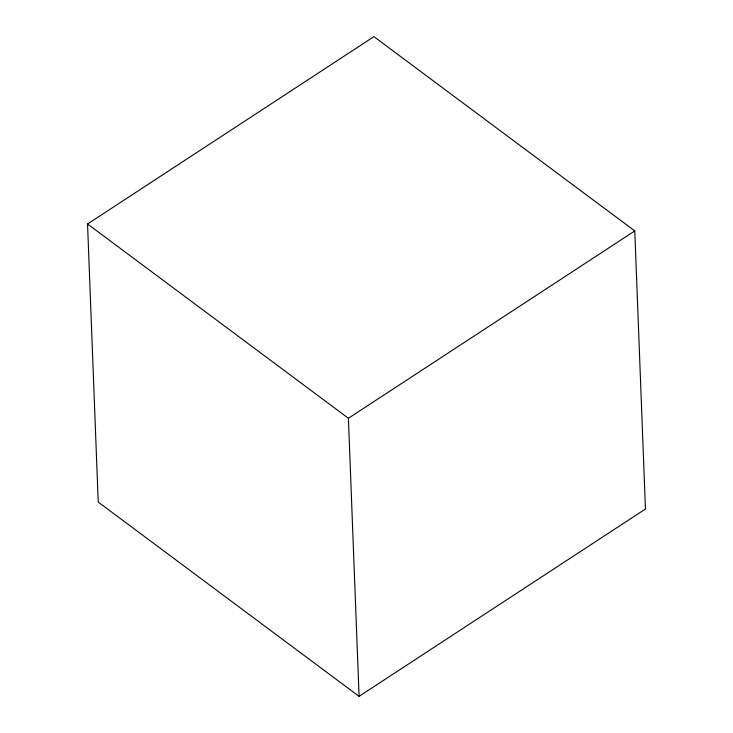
<?xml version="1.0" encoding="UTF-8"?>
<svg xmlns="http://www.w3.org/2000/svg" width="733" height="733" viewBox="0 0 733 733"><rect width="100%" height="100%" fill="white"/><g stroke="black" fill="none" stroke-linecap="round" stroke-linejoin="round"><path stroke-width="1.1" d="M87.548 223.996L373.912 36.65L634.778 230.922L645.452 509.004L359.088 696.35L98.222 502.078L87.548 223.996L348.404 418.268L359.088 696.35M348.404 418.268L634.778 230.922"/></g></svg>
